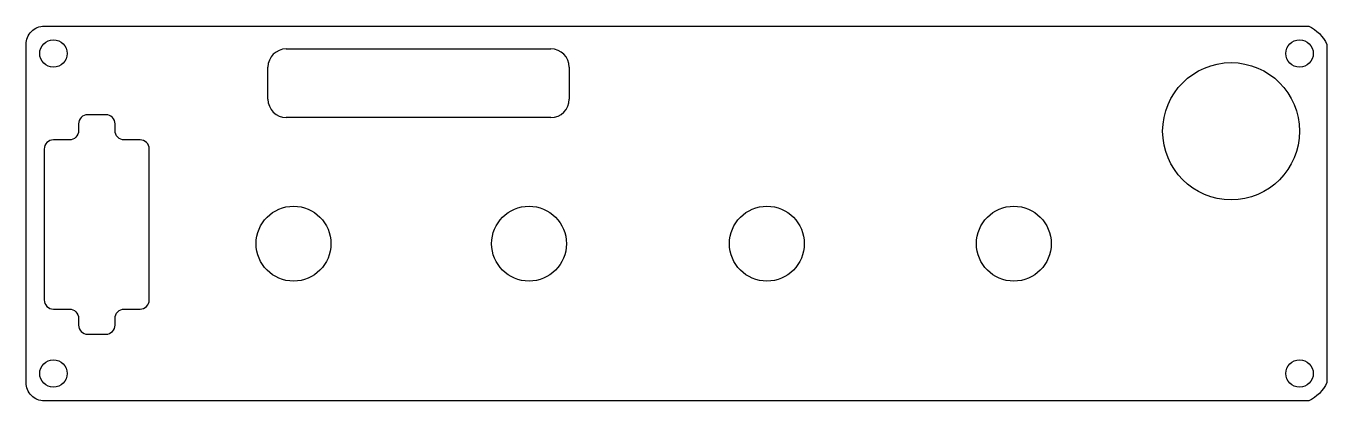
# Model space of a CAD drawing. Header units: millimetres. Extents: x 0 to 142, y -41 to 0.
import ezdxf

# ---------------------------------------------------------------- set-up
doc = ezdxf.new("R2010")
doc.units = ezdxf.units.MM

msp = doc.modelspace()

# ---------------------------------------------------------------- linework, layer by layer
for p, q in [((28.5, -2.5), (57.5, -2.5)), ((26.5, -8), (26.5, -4.5)), ((59.5, -4.5), (59.5, -8)), ((57.5, -10), (28.5, -10))]:
    msp.add_line(p, q)
for points in [[(142.5, -2), (142.5, -39, -0.169378), (140.5, -41), (2, -41, -0.414214), (0, -39), (0, -2, -0.414214), (2, 0), (140.5, 0, -0.169378)], [(9.75, -31.95, -0.414214), (10.75, -30.95), (12.5, -30.95, 0.414214), (13.5, -29.95), (13.5, -13.45, 0.414214), (12.5, -12.45), (10.75, -12.45, -0.414214), (9.75, -11.45), (9.75, -10.7, 0.414214), (8.75, -9.7), (6.75, -9.7, 0.414214), (5.75, -10.7), (5.75, -11.45, -0.414214), (4.75, -12.45), (3, -12.45, 0.414214), (2, -13.45), (2, -29.95, 0.414214), (3, -30.95), (4.75, -30.95, -0.414214), (5.75, -31.95), (5.75, -32.7, 0.414214), (6.75, -33.7), (8.75, -33.7, 0.414214), (9.75, -32.7)]]:
    msp.add_lwpolyline(points, format="xyb", close=True)
for centre, radius in [((3, -3), 1.5), ((139.5, -3), 1.5), ((132, -11.5), 7.5), ((29.3, -23.8), 4.1), ((55.1, -23.8), 4.1), ((81.15, -23.8), 4.1), ((108.2, -23.8), 4.1), ((3, -38), 1.5), ((139.5, -38), 1.5)]:
    msp.add_circle(centre, radius)
for centre, start, end in [((28.5, -4.5), 90, 180), ((57.5, -4.5), 0, 90), ((28.5, -8), 180, 270), ((57.5, -8), 270, 360)]:
    msp.add_arc(centre, 2, start, end)

doc.saveas('drawing.dxf')
